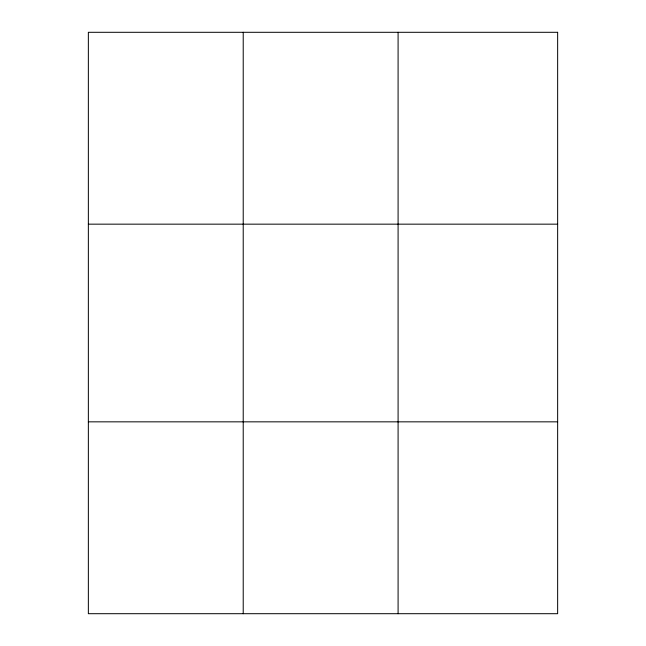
<?xml version="1.0" encoding="UTF-8"?>
<svg xmlns="http://www.w3.org/2000/svg" width="646" height="646" viewBox="0 0 646 646"><rect width="100%" height="100%" fill="white"/><g stroke="black" fill="none" stroke-linecap="round" stroke-linejoin="round"><path stroke-width="0.97" d="M243.219 32.3L243.219 613.7M398.089 32.3L398.089 613.7M88.357 224.162L557.643 224.162M88.357 421.838L557.643 421.838M557.643 32.3L557.643 613.7L88.357 613.7L88.357 32.3L557.643 32.3"/></g></svg>
